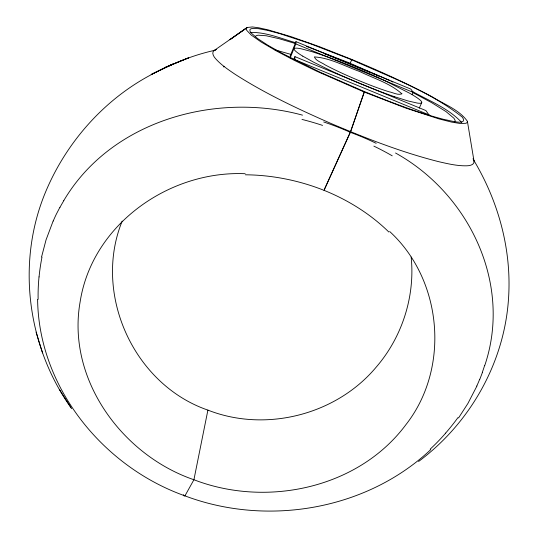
<?xml version="1.0" encoding="UTF-8"?>
<svg xmlns="http://www.w3.org/2000/svg" width="538" height="538" viewBox="0 0 538 538"><rect width="100%" height="100%" fill="white"/><g stroke="black" fill="none" stroke-linecap="round" stroke-linejoin="round"><path stroke-width="0.81" d="M294.932 56.638L294.723 59.61L428.873 114.802L425.901 110.559L294.932 56.638L293.708 59.684M290.177 57.956L295.806 43.921L295.961 41.641L410.877 89.106L413.157 92.361L412.148 94.648M255.261 36.88L256.034 35.764L258.005 35.192L266.196 35.764L279.316 38.743L295.295 43.517M122.187 221.084C92.603 293.687 133.525 384.522 207.903 410.111L193.915 479.741L184.938 495.861C103.195 466.809 38.615 387.649 37.613 299.323M41.56 256.996L46.019 239.955L53.141 221.01M484.765 365.49C512.445 283.775 469.055 193.727 395.531 153.007M324.401 189.369L350.581 131.682L364.3 92.065L364.051 91.42L320.164 72.247L282.188 53.376L267.776 45.192L257.628 38.554L251.327 33.168L250.076 31.392L249.854 29.798L250.688 28.918L252.423 28.44L258.435 28.662L267.635 30.41L279.767 33.625L309.659 43.47L351.657 59.745L351.502 59.341L319.518 46.712L291.011 36.638L268.354 29.926L258.791 27.794L252.43 26.954L247.251 27.472L214.608 50.195C210.97 52.045 213.546 56.584 215.57 58.649C221.165 64.957 228.273 69.678 235.214 74.372C265.752 93.942 298.738 109.355 331.919 123.868C366.728 138.629 402.121 152.429 438.833 161.709C448.04 163.801 457.394 166.054 466.897 165.798C469.701 165.738 474.664 164.89 474.005 161.057L467.401 121.292C459.17 109.611 444.267 104.433 432.478 96.981C406.197 83.013 379.028 70.794 351.556 59.362L351.717 59.772C389.425 76.847 429.707 91.299 462.411 117.21C468.598 126.645 447.75 119.786 444.751 119.638C417.085 112.543 390.427 102.065 363.977 91.393L364.226 92.032L350.581 131.682L324.454 189.389M482.431 372.437L479.815 379.29M290.143 56.167L295.961 41.641M328.388 55.3L350.494 64.103L350.184 63.262L351.717 59.772M419.263 108.145L421.637 102.812M476.917 386.035L467.899 403.473L458.544 417.959M59.906 207.312L56.369 214.097A215.261 189.732 30.5 0 0 53.208 221.044M63.74 200.661C111.077 120.505 215.819 91.561 302.517 115.152M454.724 121.938L455.175 120.431L453.938 118.252L446.029 111.601L431.664 102.671L413.171 92.731M246.781 27.774L229.827 39.731L247.251 27.472L246.283 28.588L246.707 30.316L251.286 35.091L261.058 41.964L276.202 50.841L294.468 60.431L316.452 71.09L364.3 92.065M430.743 449.627C366.317 510.152 267.009 526.816 184.938 495.861A110.519 9.207 -69.2 0 1 183.424 494.711M418.557 461.503C469.802 423.386 504.126 363.231 508.477 299.296C511.961 250.52 498.652 201.723 473.622 159.994M223.364 66.914L224.575 66.288M214.608 50.195L216.572 49.476M159.356 70.612C177.13 61.554 195.926 54.425 215.435 50.162M158.616 70.969C106.759 95.892 65.737 141.729 44.378 194.938C16.429 264.871 27.868 347.736 71.702 408.678M250.493 32.428C266.081 32.058 280.971 38.507 295.732 42.744M245.16 173.72C168.999 170.385 92.119 224.689 80.155 301.717C66.376 378.954 122.039 455.121 193.915 479.741C266.498 507.811 358.49 488.464 405.934 424.643C450.259 368.14 442.626 280.063 389.667 231.501M274.931 49.839L290.937 54.405M394.576 96.719L407.791 100.888L417.253 103.067A66.551 6.301 22.9 0 0 409.801 93.309L383.581 80.041A70.66 6.712 22.9 0 0 325.039 55.992L312.027 51.682L301.623 48.897A66.578 6.308 22.9 0 0 302.746 56.14M306.452 46.429L308.213 47.055M308.805 47.263L348.207 62.448L389.189 80.303M207.903 410.111C265.725 432.828 336.311 414.811 376.17 367.172C402.081 337.198 415.215 296.512 411.16 257.043M324.804 53.934L327.79 55.071M364.226 92.032L406.035 108.178L439.069 118.932L451.557 122.086L460.38 123.532L465.969 123.283L467.186 122.496L467.401 121.292M295.806 43.921L413.157 92.361M367.313 71.238L350.554 64.13L350.245 63.289M367.931 71.507L371.012 72.852M372.847 73.659L374.683 74.473M376.506 75.286L378.315 76.1M391.039 81.164L392.875 82.018M412 91.252C428.92 100.741 448.248 108.064 461.691 122.462M302.76 56.147L313.957 62.368L329.693 70.148A70.323 6.651 22.9 0 0 394.569 96.712M429.042 114.843L430.118 115.502M59.604 389.761L70.754 407.158M473.043 158.69L474.005 161.057M36.093 332.154L42.556 352.921M245.362 174.796A163.518 120.223 15.5 0 1 323.93 190.297M323.977 190.311A163.532 120.236 15.5 0 1 388.799 231.986M323.715 121.985A168.75 99.974 18.2 0 1 350.184 132.261M350.278 132.314A168.555 99.624 17.3 0 1 376.19 143.323M301.986 119.423A177.271 107.149 18.2 0 1 322.571 125.401M59.974 207.345A243.714 214.796 29.9 0 1 63.8 200.694M39.059 276.922A256.101 226.996 22 0 1 41.991 257.097M38.131 299.357A229.121 202.893 22.7 0 1 39.025 276.915M373.87 146.128A177.089 106.759 17 0 1 392.215 155.825M484.63 365.457A244.191 208.085 -5.7 0 1 482.29 372.404M479.694 379.256A214.716 182.786 -6.1 0 1 476.789 385.995M457.939 417.623A257.157 223.694 1 0 1 445.639 433.09M445.672 433.11A229.141 198.858 0.4 0 1 430.178 449.163M401.859 93.807C398.026 95.596 392.794 92.354 388.698 91.682C377.716 88.192 366.983 83.962 356.351 79.51C345.826 75.038 335.376 70.337 325.275 64.957C321.825 62.469 315.867 60.969 314.347 56.914C330.103 57.896 344.945 66.268 359.747 71.541C373.87 78.42 390.104 83.276 401.859 93.807M165.933 67.136L151.138 74.506L173.397 63.874L165.933 67.136L188.65 57.822L165.933 67.136"/></g></svg>
